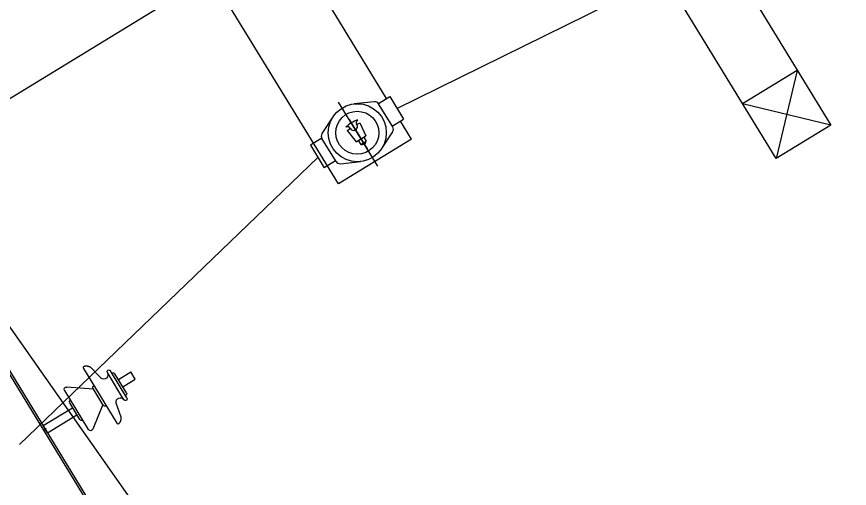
# Model space of a CAD drawing. Header units: millimetres. Extents: x 308437 to 311888, y 6841816 to 6843567.
# Drawn here: x 311665.606 to 311668.376, y 6842032.42 to 6842033.99 of the extents above; entities that cross this region are included whole.
import ezdxf

# ---------------------------------------------------------------- set-up
doc = ezdxf.new("R2010")
doc.units = ezdxf.units.MM
doc.linetypes.add('CENTER', pattern=[2, 1.25, -0.25, 0.25, -0.25])
for name, color, linetype in [('C-ESTRUCTURA', 94, 'Continuous'), ('E-CONDUCTOR', 40, 'Continuous'), ('E-EQUIPOS', 54, 'Continuous'), ('POI', 1, 'Continuous')]:
    doc.layers.add(name, color=color, linetype=linetype)

# ---------------------------------------------------------------- blocks, each defined once
blk = doc.blocks.new('A$C343F4AB5')
at = {"layer": 'C-ESTRUCTURA'}
for p, q in [((-3850, -550), (-3850, -4098)), ((-3844, -550), (-3844, -4098))]:
    blk.add_line(p, q, dxfattribs=at)
blk = doc.blocks.new('A$C220F27D2')
at = {"layer": 'E-EQUIPOS'}
for p, q in [((-13.8, 293.2), (-13.8, 342.1)), ((-13.8, 342.1), (13.8, 342.1)), ((13.8, 293.2), (13.8, 342.1)), ((-52.9, 285.7), (52.9, 285.7)), ((-37, 293.2), (37, 293.2)), ((-52.9, 274.1), (52.9, 274.1)), ((-30.2, 205.8), (-82.4, 133.9)), ((-39.2, 213.1), (-39.2, 212.8)), ((-32.2, 205.8), (32.2, 205.8)), ((30.2, 205.8), (82.4, 133.9)), ((39.2, 213.1), (39.2, 212.8)), ((-76.3, 121.8), (76.3, 121.8)), ((-39.2, 121.8), (-39.2, 121.5)), ((-32.2, 114.5), (32.2, 114.5)), ((-13.8, 0), (-13.8, 114.5)), ((13.8, 0), (13.8, 114.5)), ((39.2, 121.8), (39.2, 121.5)), ((-13.8, 0), (13.8, 0)), ((0, -5.1), (0, 4.9))]:
    blk.add_line(p, q, dxfattribs=at)
blk.add_lwpolyline([(111.5, 218.1, -0.414214), (106.5, 213.1), (-106.5, 213.1, -0.414214), (-111.5, 218.1), (-111.4, 218.9), (-111.3, 219.7), (-111.1, 220.4), (-110.9, 221.1), (-110.6, 221.8), (-110.3, 222.6), (-110, 223.3), (-109.6, 224.1), (-109.1, 224.9), (-108.6, 225.8), (-108.1, 226.7), (-107.4, 227.6), (-106.8, 228.5), (-106.1, 229.3), (-105.3, 230.2), (-104.5, 231), (-103.7, 231.8), (-102.8, 232.5), (-101.8, 233.3), (-100.8, 233.9), (-99.7, 234.6), (-98.6, 235.2), (-97.3, 235.8), (-49.3, 245.9), (-48.3, 246.2), (-48.2, 246.3, 0.845424), (-52.9, 274.1)], format="xyb", dxfattribs=at)
blk.add_lwpolyline([(111.5, 218.1), (111.4, 218.9), (111.3, 219.7), (111.1, 220.4), (110.9, 221.1), (110.6, 221.8), (110.3, 222.6), (110, 223.3), (109.6, 224.1), (109.1, 224.9), (108.6, 225.8), (108.1, 226.7), (107.4, 227.6), (106.8, 228.5), (106.1, 229.3), (105.3, 230.2), (104.5, 231), (103.7, 231.8), (102.8, 232.5), (101.8, 233.3), (100.8, 233.9), (99.7, 234.6), (98.6, 235.2), (97.3, 235.8), (49.3, 245.9)], dxfattribs=at)
for centre, radius, start, end in [((-52.9, 279.9), 5.84, 90, 270), ((-37, 285.7), 7.42, 90, 180), ((37, 285.7), 7.42, 0, 90), ((52.9, 279.9), 5.84, 270, 90), ((52.9, 259.8), 14.3, 90, 250.848), ((-32.2, 212.8), 7, 180, 270), ((32.2, 212.8), 7, 270, 0), ((-76.3, 129.4), 7.63, 143.9921, 270), ((-32.2, 121.5), 7, 180, 270), ((32.2, 121.5), 7, 270, 0), ((76.3, 129.4), 7.63, 270, 36.0079)]:
    blk.add_arc(centre, radius, start, end, dxfattribs=at)
blk = doc.blocks.new('Parrón')
at = {"layer": 'C-ESTRUCTURA', "linetype": 'Continuous'}
for p, q in [((34.6099, 19.9233), (34.6099, 21.5473)), ((34.8949, 20.0817), (34.8949, 20.693)), ((34.8949, 19.9233), (34.8949, 19.993)), ((34.8949, 19.9233), (34.6099, 19.9233))]:
    blk.add_line(p, q, dxfattribs=at)
for points in [[(35.8959, 22.2353), (36.109, 22.2353), (36.109, 19.2353), (35.8959, 19.2353), (35.8959, 22.2353)], [(36.109, 19.4483), (35.8959, 19.4483)], [(36.109, 19.2353), (35.8959, 19.4483)], [(36.109, 19.4483), (35.8959, 19.2353)]]:
    blk.add_lwpolyline(points, dxfattribs=at)
at = {"layer": 'E-CONDUCTOR'}
for points in [[(34.5978, 20.7353), (33.2601, 20.7353)], [(33.2524, 19.7369), (34.5978, 20.0332)], [(34.9071, 20.0353), (36.0024, 19.9353), (39.21, 19.9353)]]:
    blk.add_lwpolyline(points, dxfattribs=at)
at = {"layer": 'E-EQUIPOS', "color": 1, "linetype": 'CENTER'}
blk.add_line((34.7524, 19.9044), (34.7524, 20.155), dxfattribs=at)
at = {"layer": 'E-EQUIPOS'}
for p, q in [((34.6507, 20.0939), (34.7112, 20.1225)), ((34.8542, 20.0939), (34.7937, 20.1225)), ((34.7524, 20.0872), (34.7524, 19.9721)), ((34.6421, 20.0817), (34.5978, 20.0817)), ((34.6421, 19.9902), (34.6421, 20.0804)), ((34.7279, 20.0592), (34.7337, 20.0114)), ((34.7279, 20.0592), (34.7397, 20.0592)), ((34.7652, 20.0592), (34.777, 20.0592)), ((34.777, 20.0592), (34.7712, 20.0114)), ((34.8628, 20.0817), (34.9071, 20.0817)), ((34.8628, 19.9902), (34.8628, 20.0804)), ((34.7337, 20.0114), (34.7712, 20.0114)), ((34.7415, 20.0114), (34.7415, 19.9958)), ((34.7634, 20.0114), (34.7634, 19.9958)), ((34.6421, 19.993), (34.5978, 19.993)), ((34.6507, 19.9766), (34.7112, 19.948)), ((34.7415, 19.9958), (34.7634, 19.9958)), ((34.8542, 19.9766), (34.7937, 19.948)), ((34.8628, 19.993), (34.9071, 19.993))]:
    blk.add_line(p, q, dxfattribs=at)
for points in [[(34.5978, 20.0817), (34.5978, 19.993)], [(34.9071, 20.0817), (34.9071, 19.993)]]:
    blk.add_lwpolyline(points, dxfattribs=at)
for radius in [0.0965, 0.0715]:
    blk.add_circle((34.7524, 20.0353), radius, dxfattribs=at)
for centre, radius, start, end in [((34.6571, 20.0804), 0.015, 115.2881, 180), ((34.8478, 20.0804), 0.015, 0, 64.7119), ((34.7524, 19.9654), 0.108, 77.7034, 102.2966), ((34.729, 20.0602), 0.0107, 354.6332, 87.8156), ((34.7524, 20.0592), 0.0128, 175.1037, 4.8963), ((34.7758, 20.0602), 0.0107, 92.1844, 185.3668), ((34.6571, 19.9902), 0.015, 180, 244.7119), ((34.7524, 20.0093), 0.0174, 230.8875, 309.1125), ((34.8478, 19.9902), 0.015, 295.2881, 0)]:
    blk.add_arc(centre, radius, start, end, dxfattribs=at)
at = {"xscale": -0.001, "yscale": 0.001, "zscale": 0.001, "rotation": 270}
blk.add_blockref('A$C220F27D2', (33.3525, 19.7353), dxfattribs=at)
at = {"layer": 'C-ESTRUCTURA', "linetype": 'Continuous', "xscale": 0.001, "yscale": 0.001, "zscale": 0.001, "rotation": 180}
blk.add_blockref('A$C343F4AB5', (29.5024, 18.4113), dxfattribs=at)

msp = doc.modelspace()

# ---------------------------------------------------------------- linework, layer by layer
at = {"layer": 'POI'}
msp.add_lwpolyline([(311657.7182, 6842031.1037), (311659.8012, 6842028.1335), (311666.2111, 6842032.063), (311664.1312, 6842035.0273), (311657.7182, 6842031.1037)], close=True, dxfattribs=at)

# ---------------------------------------------------------------- block references
at = {"rotation": 31.45904213535047}
msp.add_blockref('Parrón', (311647.5516, 6841998.3761), dxfattribs=at)

doc.saveas('drawing.dxf')
